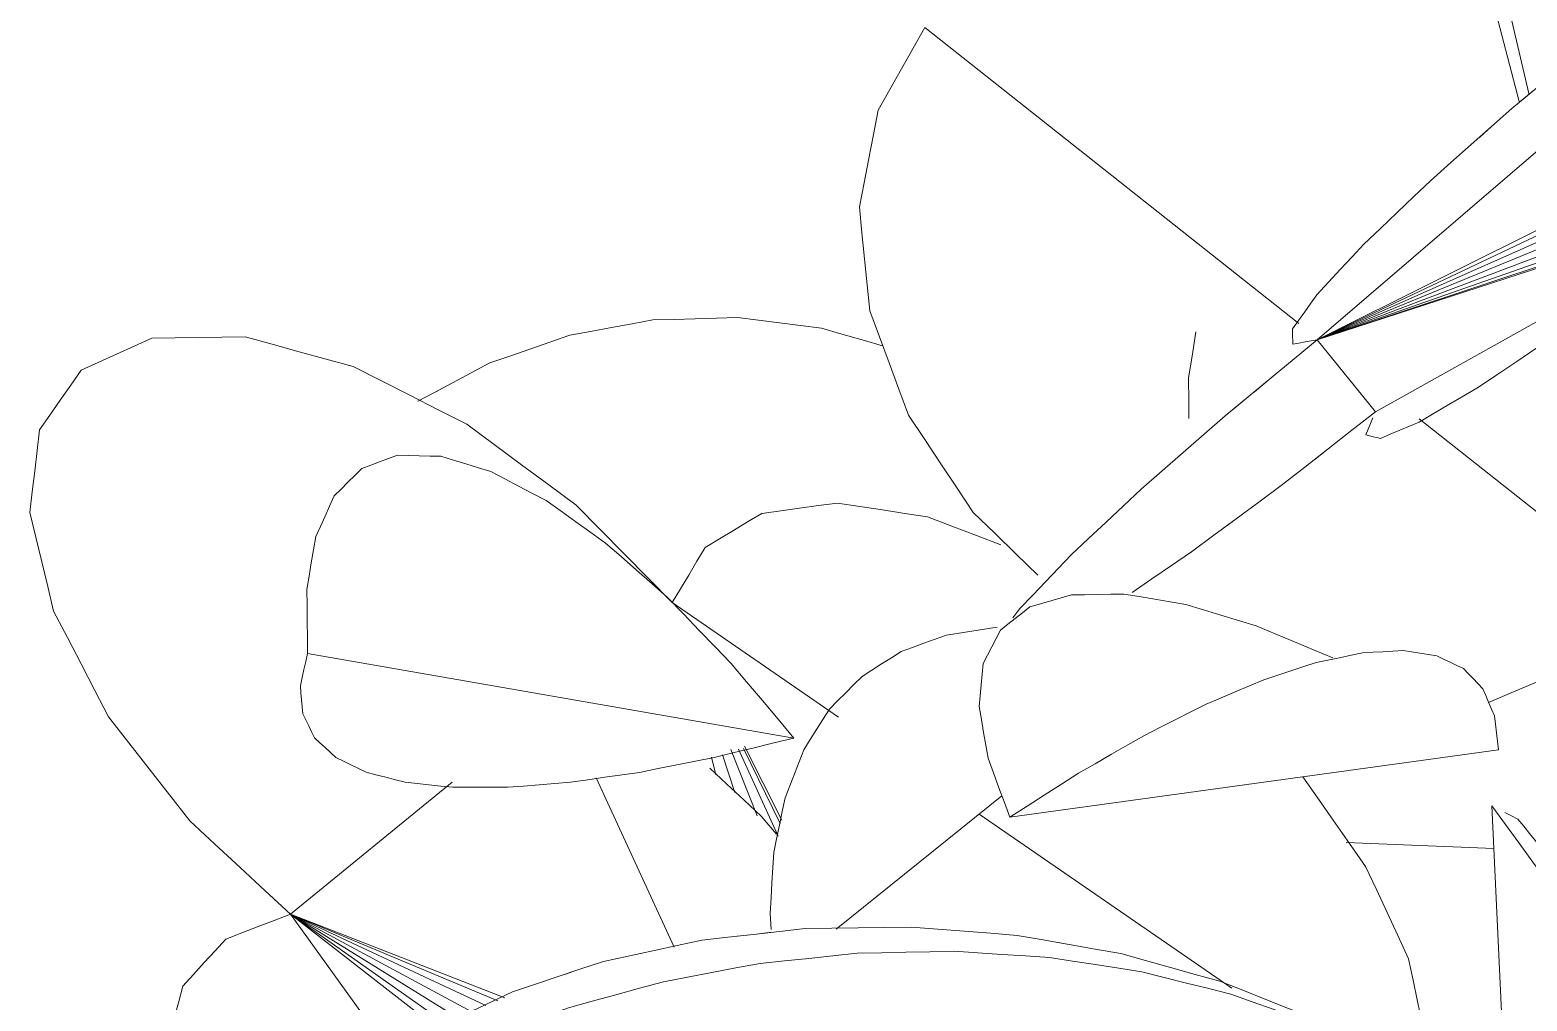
# Model space of a CAD drawing. Header units: metres. Extents: x -18.34 to -13.25, y -25.49 to -16.26.
# Drawn here: x -17.9752 to -17.8995, y -21.1643 to -21.1151 of the extents above; entities that cross this region are included whole.
import ezdxf

# ---------------------------------------------------------------- set-up
doc = ezdxf.new("R2010")
doc.units = ezdxf.units.M
doc.layers.add('Importações nas famílias', color=7, linetype='Continuous', lineweight=5)
doc.layers.add('Vegetação', color=7, linetype='Continuous', lineweight=5)

# ---------------------------------------------------------------- blocks, each defined once
blk = doc.blocks.new('Planta_pergolado_12200 - plantas pergolado_skp_Component_12-V2480-Pavimento 02 - Executivo')
at = {"layer": 'Importações nas famílias', "color": 9}
blk.add_line((0.212767, 0.224606), (0.213472, 0.225085), dxfattribs=at)
at = {"layer": 'Importações nas famílias', "color": 9, "flags": 128}
for points in [[(0.210279, 0.222915), (0.211108, 0.223479), (0.211938, 0.224042), (0.21268, 0.224547)], [(0.206657, 0.221197), (0.207563, 0.221626), (0.208468, 0.222056), (0.209374, 0.222486), (0.210279, 0.222915)], [(0.202816, 0.220053), (0.203776, 0.220339), (0.204737, 0.220625), (0.205697, 0.220911), (0.206657, 0.221197)], [(0.191876, 0.220097), (0.192863, 0.219925), (0.19385, 0.219754), (0.194838, 0.219583)], [(0.198845, 0.219511), (0.199838, 0.219646), (0.20083, 0.219782), (0.201823, 0.219917), (0.202816, 0.220053)], [(0.194838, 0.219583), (0.19584, 0.219565), (0.196841, 0.219547), (0.197843, 0.219529), (0.198845, 0.219511)]]:
    blk.add_lwpolyline(points, dxfattribs=at)
blk = doc.blocks.new('Planta_pergolado_12200 - plantas pergolado_skp_Component_16-V2481-Pavimento 02 - Executivo')
blk.add_blockref('Planta_pergolado_12200 - plantas pergolado_skp_Component_12-V2480-Pavimento 02 - Executivo', (0, 0))
blk = doc.blocks.new('Planta_pergolado_12200 - plantas pergolado_skp_Component_12-3067408-Pavimento 02 - Executivo')
at = {"layer": 'Importações nas famílias', "color": 9, "flags": 128}
for points in [[(0.210279, 0.222915), (0.211108, 0.223479), (0.211938, 0.224042), (0.212767, 0.224606), (0.213472, 0.225085)], [(0.206657, 0.221197), (0.207563, 0.221626), (0.208468, 0.222056), (0.209374, 0.222486), (0.210279, 0.222915)], [(0.202816, 0.220053), (0.203776, 0.220339), (0.204737, 0.220625), (0.205697, 0.220911), (0.206657, 0.221197)], [(0.191876, 0.220097), (0.192863, 0.219925), (0.19385, 0.219754), (0.194838, 0.219583)], [(0.198845, 0.219511), (0.199838, 0.219646), (0.20083, 0.219782), (0.201823, 0.219917), (0.202816, 0.220053)], [(0.194838, 0.219583), (0.19584, 0.219565), (0.196841, 0.219547), (0.197843, 0.219529), (0.198845, 0.219511)]]:
    blk.add_lwpolyline(points, dxfattribs=at)
blk = doc.blocks.new('Planta_pergolado_12200 - plantas pergolado_skp_Component_16-V3-Pavimento 02 - Executivo')
blk.add_blockref('Planta_pergolado_12200 - plantas pergolado_skp_Component_12-3067408-Pavimento 02 - Executivo', (0, 0))
blk = doc.blocks.new('Planta_pergolado_12200 - plantas pergolado_skp_-V2487-Pavimento 02 - Executivo')
for name in ['Planta_pergolado_12200 - plantas pergolado_skp_Component_16-V2481-Pavimento 02 - Executivo', 'Planta_pergolado_12200 - plantas pergolado_skp_Component_16-V3-Pavimento 02 - Executivo']:
    blk.add_blockref(name, (0, 0))
blk = doc.blocks.new('Planta_pergolado_12200 - plantas pergolado_skp_-V2555-Pavimento 02 - Executivo')
blk.add_blockref('Planta_pergolado_12200 - plantas pergolado_skp_Component_16-V3-Pavimento 02 - Executivo', (0, 0))
blk.add_blockref('Planta_pergolado_12200 - plantas pergolado_skp_Component_16-V3-Pavimento 02 - Executivo', (0, 0))
blk = doc.blocks.new('Planta_pergolado_12200 - plantas pergolado_skp_-V2576-Pavimento 02 - Executivo')
at = {"rotation": 89.9999999999999}
for name in ['Planta_pergolado_12200 - plantas pergolado_skp_-V2555-Pavimento 02 - Executivo', 'Planta_pergolado_12200 - plantas pergolado_skp_-V2487-Pavimento 02 - Executivo']:
    blk.add_blockref(name, (0.52797, 0.01573), dxfattribs=at)
blk = doc.blocks.new('Planta_pergolado_12200 - plantas pergolado_skp_Component_12-V2630-Pavimento 02 - Executivo')
at = {"layer": 'Importações nas famílias', "color": 9}
for p, q in [((0.167064, 0.071429), (0.169928, 0.0793)), ((0.163579, 0.077889), (0.162834, 0.077325))]:
    blk.add_line(p, q, dxfattribs=at)
at = {"layer": 'Importações nas famílias', "color": 9, "flags": 128}
blk.add_lwpolyline([(0.165819, 0.079118), (0.165256, 0.07881), (0.164417, 0.078349), (0.163579, 0.077889)], dxfattribs=at)
blk = doc.blocks.new('Planta_pergolado_12200 - plantas pergolado_skp_Component_17-V2631-Pavimento 02 - Executivo')
at = {"layer": 'Importações nas famílias', "color": 9}
for p, q in [((0.15521, 0.137857), (0.154196, 0.136692)), ((0.141236, 0.104794), (0.141146, 0.105091)), ((0.162618, 0.07909), (0.161993, 0.079499))]:
    blk.add_line(p, q, dxfattribs=at)
at = {"layer": 'Importações nas famílias', "color": 9, "flags": 128}
blk.add_lwpolyline([(0.16476, 0.078644), (0.164046, 0.078793), (0.163332, 0.078942), (0.162618, 0.07909)], dxfattribs=at)
blk = doc.blocks.new('Planta_pergolado_12200 - plantas pergolado_skp_Component_16-V2632-Pavimento 02 - Executivo')
for name in ['Planta_pergolado_12200 - plantas pergolado_skp_Component_17-V2631-Pavimento 02 - Executivo', 'Planta_pergolado_12200 - plantas pergolado_skp_Component_12-V2630-Pavimento 02 - Executivo']:
    blk.add_blockref(name, (0, 0))
blk = doc.blocks.new('Planta_pergolado_12200 - plantas pergolado_skp_Component_17-V79-Pavimento 02 - Executivo')
at = {"layer": 'Importações nas famílias', "color": 9, "flags": 128}
for points in [[(0.155979, 0.128316), (0.156032, 0.127249), (0.156089, 0.126113)], [(0.156089, 0.126113), (0.155958, 0.124994), (0.155865, 0.124206)]]:
    blk.add_lwpolyline(points, dxfattribs=at)
blk = doc.blocks.new('Planta_pergolado_12200 - plantas pergolado_skp_Component_16-V1433-Pavimento 02 - Executivo')
blk.add_blockref('Planta_pergolado_12200 - plantas pergolado_skp_Component_17-V79-Pavimento 02 - Executivo', (0, 0))
blk = doc.blocks.new('Planta_pergolado_12200 - plantas pergolado_skp_Component_17-V251-Pavimento 02 - Executivo')
at = {"layer": 'Importações nas famílias', "color": 9}
for p, q in [((0.154861, 0.13661), (0.155371, 0.137392)), ((0.164404, 0.079438), (0.163696, 0.079232)), ((0.170288, 0.077802), (0.169991, 0.078854)), ((0.186034, 0.07198), (0.185554, 0.071388))]:
    blk.add_line(p, q, dxfattribs=at)
at = {"layer": 'Importações nas famílias', "color": 9, "flags": 128}
for points in [[(0.160805, 0.079595), (0.160115, 0.079976), (0.159426, 0.080357)], [(0.163696, 0.079232), (0.162973, 0.079323), (0.16225, 0.079413), (0.161528, 0.079504), (0.160805, 0.079595)], [(0.172119, 0.074186), (0.171662, 0.07509), (0.171204, 0.075994), (0.170746, 0.076898), (0.170288, 0.077802)], [(0.174469, 0.07141), (0.173881, 0.072104), (0.173294, 0.072798), (0.172707, 0.073492), (0.172119, 0.074186)], [(0.177176, 0.069662), (0.176499, 0.070099), (0.175822, 0.070536), (0.175145, 0.070973), (0.174469, 0.07141)], [(0.185554, 0.071388), (0.184894, 0.070953), (0.184234, 0.070519), (0.183574, 0.070085), (0.182914, 0.06965)], [(0.180056, 0.069062), (0.179336, 0.069212), (0.178616, 0.069362), (0.177896, 0.069512), (0.177176, 0.069662)], [(0.182914, 0.06965), (0.182199, 0.069503), (0.181485, 0.069356), (0.180771, 0.069209), (0.180056, 0.069062)]]:
    blk.add_lwpolyline(points, dxfattribs=at)
blk = doc.blocks.new('Planta_pergolado_12200 - plantas pergolado_skp_Component_16-V2657-Pavimento 02 - Executivo')
blk.add_blockref('Planta_pergolado_12200 - plantas pergolado_skp_Component_17-V251-Pavimento 02 - Executivo', (0, 0))
blk = doc.blocks.new('Planta_pergolado_12200 - plantas pergolado_skp_Component_17-V2659-Pavimento 02 - Executivo')
at = {"layer": 'Importações nas famílias', "color": 9}
for p, q in [((0.154861, 0.13661), (0.155371, 0.137392)), ((0.164404, 0.079438), (0.163696, 0.079232)), ((0.170288, 0.077802), (0.169991, 0.078854)), ((0.186034, 0.07198), (0.185554, 0.071388))]:
    blk.add_line(p, q, dxfattribs=at)
at = {"layer": 'Importações nas famílias', "color": 9, "flags": 128}
for points in [[(0.160805, 0.079595), (0.160115, 0.079976), (0.159426, 0.080357)], [(0.161924, 0.079454), (0.161528, 0.079504), (0.160805, 0.079595)], [(0.163696, 0.079232), (0.162973, 0.079323), (0.16225, 0.079413)], [(0.172119, 0.074186), (0.171662, 0.07509), (0.171204, 0.075994), (0.170746, 0.076898), (0.170288, 0.077802)], [(0.173029, 0.073111), (0.172707, 0.073492), (0.172119, 0.074186)], [(0.174469, 0.07141), (0.173881, 0.072104), (0.173294, 0.072798)], [(0.177176, 0.069662), (0.176499, 0.070099), (0.175822, 0.070536), (0.175145, 0.070973), (0.174469, 0.07141)], [(0.185554, 0.071388), (0.184894, 0.070953), (0.184234, 0.070519), (0.183574, 0.070085), (0.182914, 0.06965)], [(0.180056, 0.069062), (0.179336, 0.069212), (0.178616, 0.069362), (0.177896, 0.069512), (0.177176, 0.069662)], [(0.182914, 0.06965), (0.182199, 0.069503), (0.181485, 0.069356), (0.180771, 0.069209), (0.180056, 0.069062)]]:
    blk.add_lwpolyline(points, dxfattribs=at)
blk = doc.blocks.new('Planta_pergolado_12200 - plantas pergolado_skp_Component_16-V2660-Pavimento 02 - Executivo')
blk.add_blockref('Planta_pergolado_12200 - plantas pergolado_skp_Component_17-V2659-Pavimento 02 - Executivo', (0, 0))
blk = doc.blocks.new('Planta_pergolado_12200 - plantas pergolado_skp_Component_12-V266-Pavimento 02 - Executivo')
at = {"layer": 'Importações nas famílias', "color": 9}
for p, q in [((0.188028, 0.07109), (0.188028, 0.079122)), ((0.189557, 0.069162), (0.190066, 0.069526))]:
    blk.add_line(p, q, dxfattribs=at)
at = {"layer": 'Importações nas famílias', "color": 9, "flags": 128}
for points in [[(0.194078, 0.081294), (0.193836, 0.081714), (0.193593, 0.082134), (0.193351, 0.082555), (0.193109, 0.082975)], [(0.194664, 0.079575), (0.194518, 0.080005), (0.194371, 0.080435), (0.194225, 0.080864), (0.194078, 0.081294)], [(0.19486, 0.077836), (0.194811, 0.078271), (0.194762, 0.078706), (0.194713, 0.07914), (0.194664, 0.079575)], [(0.194664, 0.076098), (0.194713, 0.076533), (0.194762, 0.076967), (0.194811, 0.077402), (0.19486, 0.077836)], [(0.194078, 0.074379), (0.194225, 0.074809), (0.194371, 0.075238), (0.194518, 0.075668), (0.194664, 0.076098)], [(0.193109, 0.072698), (0.193351, 0.073118), (0.193593, 0.073538), (0.193836, 0.073959), (0.194078, 0.074379)], [(0.191766, 0.071074), (0.192102, 0.07148), (0.192438, 0.071886), (0.192773, 0.072292), (0.193109, 0.072698)], [(0.190066, 0.069526), (0.190491, 0.069913), (0.190916, 0.0703), (0.191341, 0.070687), (0.191766, 0.071074)]]:
    blk.add_lwpolyline(points, dxfattribs=at)
blk = doc.blocks.new('Planta_pergolado_12200 - plantas pergolado_skp_Component_12-V2673-Pavimento 02 - Executivo')
at = {"layer": 'Importações nas famílias', "color": 9}
for p, q in [((0.194707, 0.050667), (0.170927, 0.084368)), ((0.170927, 0.084368), (0.17174, 0.084022))]:
    blk.add_line(p, q, dxfattribs=at)
at = {"layer": 'Importações nas famílias', "color": 9, "flags": 128}
for points in [[(0.173894, 0.082937), (0.173152, 0.083294), (0.17241, 0.083652), (0.171669, 0.08401), (0.170927, 0.084368)], [(0.172188, 0.083832), (0.172553, 0.083677), (0.173366, 0.083332), (0.174179, 0.082987)], [(0.176775, 0.081167), (0.176055, 0.081609), (0.175335, 0.082052), (0.174614, 0.082494), (0.173894, 0.082937)], [(0.174179, 0.082987), (0.174989, 0.082527), (0.175799, 0.082066), (0.176609, 0.081606), (0.177419, 0.081146)], [(0.179538, 0.079077), (0.178847, 0.0796), (0.178157, 0.080122), (0.177466, 0.080644), (0.176775, 0.081167)], [(0.177419, 0.081146), (0.178207, 0.080582), (0.178995, 0.080018), (0.179783, 0.079454), (0.180571, 0.07889)], [(0.182152, 0.076692), (0.181499, 0.077288), (0.180845, 0.077885), (0.180192, 0.078481), (0.179538, 0.079077)], [(0.180571, 0.07889), (0.181319, 0.078235), (0.182066, 0.07758), (0.182813, 0.076925), (0.183561, 0.07627)], [(0.184589, 0.074037), (0.18398, 0.0747), (0.18337, 0.075364), (0.182761, 0.076028), (0.182152, 0.076692)], [(0.183561, 0.07627), (0.18425, 0.075539), (0.184939, 0.074809), (0.185628, 0.074078), (0.186318, 0.073348)], [(0.18682, 0.071141), (0.186262, 0.071865), (0.185704, 0.072589), (0.185146, 0.073313), (0.184589, 0.074037)], [(0.186318, 0.073348), (0.186933, 0.072559), (0.187548, 0.07177), (0.188163, 0.070981), (0.188778, 0.070193)], [(0.188822, 0.068038), (0.188321, 0.068814), (0.187821, 0.06959), (0.18732, 0.070365), (0.18682, 0.071141)], [(0.188778, 0.070193), (0.189304, 0.069364), (0.18983, 0.068535), (0.190357, 0.067707), (0.190883, 0.066878)], [(0.190571, 0.064761), (0.190134, 0.06558), (0.189696, 0.066399), (0.189259, 0.067219), (0.188822, 0.068038)], [(0.190883, 0.066878), (0.191308, 0.066029), (0.191733, 0.06518), (0.192159, 0.064331), (0.192584, 0.063482)], [(0.192049, 0.061347), (0.19168, 0.062201), (0.19131, 0.063054), (0.190941, 0.063908), (0.190571, 0.064761)], [(0.192584, 0.063482), (0.192898, 0.062633), (0.193212, 0.061784), (0.193526, 0.060934), (0.193841, 0.060085)], [(0.19324, 0.057834), (0.192942, 0.058712), (0.192644, 0.05959), (0.192347, 0.060469), (0.192049, 0.061347)], [(0.193841, 0.060085), (0.194036, 0.059255), (0.194232, 0.058425), (0.194428, 0.057595), (0.194624, 0.056765)], [(0.194129, 0.05426), (0.193907, 0.055154), (0.193684, 0.056047), (0.193462, 0.05694), (0.19324, 0.057834)], [(0.194624, 0.056765), (0.194696, 0.055974), (0.194769, 0.055183), (0.194842, 0.054392), (0.194915, 0.053601)], [(0.194707, 0.050667), (0.194563, 0.051565), (0.194418, 0.052464), (0.194273, 0.053362), (0.194129, 0.05426)], [(0.194915, 0.053601), (0.194863, 0.052867), (0.194811, 0.052134), (0.194759, 0.0514), (0.194707, 0.050667)]]:
    blk.add_lwpolyline(points, dxfattribs=at)
blk = doc.blocks.new('Planta_pergolado_12200 - plantas pergolado_skp_Component_12-V270-Pavimento 02 - Executivo')
at = {"layer": 'Importações nas famílias', "color": 9}
blk.add_line((0.187216, 0.078849), (0.177637, 0.094829), dxfattribs=at)
at = {"layer": 'Importações nas famílias', "color": 9, "flags": 128}
for points in [[(0.179811, 0.095809), (0.179542, 0.095735), (0.179272, 0.095661), (0.179003, 0.095587), (0.178733, 0.095513)], [(0.180859, 0.095715), (0.180597, 0.095739), (0.180335, 0.095762), (0.180073, 0.095786), (0.179811, 0.095809)], [(0.181864, 0.095232), (0.181613, 0.095353), (0.181362, 0.095474), (0.18111, 0.095594), (0.180859, 0.095715)], [(0.178733, 0.095513), (0.178459, 0.095342), (0.178185, 0.095171), (0.177911, 0.095), (0.177637, 0.094829)], [(0.182817, 0.094364), (0.182579, 0.094581), (0.182341, 0.094798), (0.182103, 0.095015), (0.181864, 0.095232)], [(0.183707, 0.093122), (0.183484, 0.093433), (0.183262, 0.093743), (0.18304, 0.094054), (0.182817, 0.094364)], [(0.184522, 0.09152), (0.184318, 0.091921), (0.184114, 0.092321), (0.18391, 0.092722), (0.183707, 0.093122)], [(0.184272, 0.092129), (0.18496, 0.091753), (0.185649, 0.091377), (0.186338, 0.091001), (0.187027, 0.090625)], [(0.185256, 0.089575), (0.185072, 0.090061), (0.184889, 0.090547), (0.184706, 0.091034), (0.184522, 0.09152)], [(0.187027, 0.090625), (0.187599, 0.090235), (0.188172, 0.089845), (0.188745, 0.089455), (0.189317, 0.089065)], [(0.185898, 0.087308), (0.185738, 0.087875), (0.185577, 0.088441), (0.185416, 0.089008), (0.185256, 0.089575)], [(0.189317, 0.089065), (0.189761, 0.088671), (0.190204, 0.088276), (0.190647, 0.087881), (0.19109, 0.087487)], [(0.186443, 0.084745), (0.186307, 0.085386), (0.186171, 0.086027), (0.186035, 0.086667), (0.185898, 0.087308)], [(0.19109, 0.087487), (0.191394, 0.087096), (0.191697, 0.086706), (0.192, 0.086316), (0.192304, 0.085926)], [(0.192304, 0.085926), (0.19246, 0.085549), (0.192616, 0.085172), (0.192773, 0.084796), (0.192929, 0.084419)], [(0.186884, 0.081915), (0.186774, 0.082623), (0.186664, 0.08333), (0.186553, 0.084038), (0.186443, 0.084745)], [(0.192929, 0.084419), (0.192935, 0.084065), (0.19294, 0.08371), (0.192946, 0.083356), (0.192952, 0.083002)], [(0.192952, 0.083002), (0.192807, 0.082678), (0.192662, 0.082355), (0.192517, 0.082031), (0.192372, 0.081708)], [(0.187216, 0.078849), (0.187133, 0.079615), (0.18705, 0.080382), (0.186967, 0.081149), (0.186884, 0.081915)], [(0.192372, 0.081708), (0.192079, 0.081423), (0.191787, 0.081138), (0.191494, 0.080852), (0.191202, 0.080567)], [(0.191202, 0.080567), (0.190769, 0.080327), (0.190336, 0.080087), (0.189903, 0.079847), (0.18947, 0.079607)], [(0.18947, 0.079607), (0.188907, 0.079417), (0.188343, 0.079228), (0.18778, 0.079038), (0.187216, 0.078849)]]:
    blk.add_lwpolyline(points, dxfattribs=at)
blk = doc.blocks.new('Planta_pergolado_12200 - plantas pergolado_skp_Component_17-V2676-Pavimento 02 - Executivo')
at = {"layer": 'Importações nas famílias', "color": 9}
for p, q in [((0.193999, 0.099201), (0.19508, 0.13239)), ((0.188768, 0.123216), (0.193999, 0.099201)), ((0.193999, 0.099201), (0.188741, 0.12118)), ((0.193999, 0.099201), (0.188663, 0.119282)), ((0.193999, 0.099201), (0.188537, 0.117653)), ((0.193999, 0.099201), (0.188374, 0.116402)), ((0.193999, 0.099201), (0.187803, 0.115543)), ((0.193999, 0.099201), (0.187979, 0.115348)), ((0.193999, 0.099201), (0.188184, 0.115616)), ((0.188378, 0.111805), (0.1905, 0.099201)), ((0.193999, 0.099201), (0.1905, 0.099201)), ((0.193124, 0.08409), (0.193019, 0.083654))]:
    blk.add_line(p, q, dxfattribs=at)
at = {"layer": 'Importações nas famílias', "color": 9, "flags": 128}
for points in [[(0.196286, 0.114882), (0.196265, 0.113762), (0.196244, 0.112643), (0.196224, 0.111523), (0.196203, 0.110403)], [(0.196203, 0.110403), (0.196154, 0.109376), (0.196104, 0.108348), (0.196055, 0.10732), (0.196006, 0.106292)], [(0.18879, 0.102829), (0.188715, 0.103694), (0.188641, 0.10456), (0.188567, 0.105426), (0.188493, 0.106292)], [(0.196006, 0.106292), (0.195932, 0.105426), (0.195858, 0.10456), (0.195784, 0.103694), (0.19571, 0.102829)], [(0.189166, 0.100249), (0.189072, 0.100894), (0.188978, 0.101539), (0.188884, 0.102184), (0.18879, 0.102829)], [(0.19571, 0.102829), (0.195616, 0.102184), (0.195521, 0.101539), (0.195427, 0.100894), (0.195333, 0.100249)], [(0.189596, 0.098728), (0.189489, 0.099108), (0.189381, 0.099488), (0.189273, 0.099869), (0.189166, 0.100249)], [(0.195333, 0.100249), (0.195226, 0.099869), (0.195118, 0.099488), (0.195011, 0.099108), (0.194903, 0.098728)], [(0.190388, 0.098993), (0.190276, 0.098786), (0.190164, 0.098578), (0.190052, 0.098371)], [(0.19056, 0.094685), (0.190545, 0.095814), (0.19053, 0.096943), (0.190515, 0.098072), (0.1905, 0.099201)], [(0.193999, 0.099201), (0.193984, 0.098072), (0.193969, 0.096943), (0.193954, 0.095814), (0.193939, 0.094685)], [(0.194448, 0.098371), (0.194335, 0.098578), (0.194223, 0.098786), (0.194111, 0.098993), (0.193999, 0.099201)], [(0.190052, 0.098371), (0.189938, 0.09846), (0.189824, 0.098549), (0.18971, 0.098639), (0.189596, 0.098728)], [(0.194903, 0.098728), (0.194789, 0.098639), (0.194675, 0.098549), (0.194562, 0.09846), (0.194448, 0.098371)], [(0.190735, 0.090477), (0.190691, 0.091529), (0.190647, 0.092581), (0.190604, 0.093633), (0.19056, 0.094685)], [(0.193939, 0.094685), (0.193895, 0.093633), (0.193852, 0.092581), (0.193808, 0.091529), (0.193764, 0.090477)], [(0.190943, 0.087766), (0.190874, 0.08867), (0.190804, 0.089573), (0.190735, 0.090477)], [(0.193764, 0.090477), (0.193695, 0.089573), (0.193625, 0.08867), (0.193556, 0.087766), (0.193486, 0.086863)], [(0.193486, 0.086863), (0.193396, 0.08617), (0.193305, 0.085477), (0.193215, 0.084783), (0.193124, 0.08409)]]:
    blk.add_lwpolyline(points, dxfattribs=at)
blk = doc.blocks.new('Planta_pergolado_12200 - plantas pergolado_skp_Component_16-V2677-Pavimento 02 - Executivo')
for name in ['Planta_pergolado_12200 - plantas pergolado_skp_Component_17-V2676-Pavimento 02 - Executivo', 'Planta_pergolado_12200 - plantas pergolado_skp_Component_12-V270-Pavimento 02 - Executivo', 'Planta_pergolado_12200 - plantas pergolado_skp_Component_12-V2673-Pavimento 02 - Executivo', 'Planta_pergolado_12200 - plantas pergolado_skp_Component_12-V266-Pavimento 02 - Executivo']:
    blk.add_blockref(name, (0, 0))
blk = doc.blocks.new('Planta_pergolado_12200 - plantas pergolado_skp_Component_12-V1652-Pavimento 02 - Executivo')
at = {"layer": 'Importações nas famílias', "color": 9}
for p, q in [((0.193129, 0.071553), (0.192242, 0.071578)), ((0.198167, 0.067612), (0.191329, 0.065893)), ((0.185073, 0.06432), (0.176922, 0.062271)), ((0.170324, 0.060612), (0.164591, 0.059171))]:
    blk.add_line(p, q, dxfattribs=at)
at = {"layer": 'Importações nas famílias', "color": 9, "flags": 128}
for points in [[(0.195762, 0.071183), (0.194884, 0.071306), (0.194006, 0.07143), (0.193129, 0.071553)], [(0.180841, 0.070159), (0.179988, 0.069894), (0.179135, 0.069629)], [(0.179135, 0.069629), (0.178312, 0.069272), (0.177489, 0.068915), (0.176666, 0.068558), (0.175843, 0.068201)], [(0.175843, 0.068201), (0.17506, 0.067756), (0.174276, 0.06731), (0.173493, 0.066865), (0.172709, 0.066419)], [(0.172709, 0.066419), (0.171974, 0.065891), (0.171238, 0.065362)], [(0.165821, 0.060525), (0.165206, 0.059848), (0.164591, 0.059171)]]:
    blk.add_lwpolyline(points, dxfattribs=at)
blk = doc.blocks.new('Planta_pergolado_12200 - plantas pergolado_skp_Component_12-V281-Pavimento 02 - Executivo')
at = {"layer": 'Importações nas famílias', "color": 9}
for p, q in [((0.176146, 0.093298), (0.148593, 0.073237)), ((0.171461, 0.093065), (0.171981, 0.093294))]:
    blk.add_line(p, q, dxfattribs=at)
at = {"layer": 'Importações nas famílias', "color": 9, "flags": 128}
for points in [[(0.171981, 0.093294), (0.172421, 0.09341), (0.172861, 0.093527), (0.173301, 0.093643), (0.173741, 0.093759)], [(0.176146, 0.093298), (0.175272, 0.093258), (0.174398, 0.093219), (0.173524, 0.093179), (0.17265, 0.09314)], [(0.173741, 0.093759), (0.174091, 0.093759), (0.174441, 0.093759), (0.174791, 0.093759), (0.175141, 0.09376)], [(0.175141, 0.09376), (0.175392, 0.093644), (0.175644, 0.093529)], [(0.17265, 0.09314), (0.171803, 0.093021), (0.170956, 0.092902), (0.17011, 0.092784), (0.169263, 0.092665)], [(0.169263, 0.092665), (0.168453, 0.092468), (0.167643, 0.092272), (0.166833, 0.092075), (0.166023, 0.091878)], [(0.166023, 0.091878), (0.165259, 0.091606), (0.164495, 0.091333), (0.16373, 0.091061), (0.162966, 0.090788)], [(0.162966, 0.090788), (0.162256, 0.090443), (0.161546, 0.090098), (0.160837, 0.089752), (0.160127, 0.089407)], [(0.160127, 0.089407), (0.159479, 0.088993), (0.158831, 0.088579), (0.158184, 0.088165), (0.157536, 0.08775)], [(0.157536, 0.08775), (0.156957, 0.087272), (0.156379, 0.086793), (0.155801, 0.086315), (0.155222, 0.085836)], [(0.155222, 0.085836), (0.15472, 0.085299), (0.154217, 0.084761), (0.153715, 0.084224), (0.153212, 0.083686)], [(0.153212, 0.083686), (0.152791, 0.083096), (0.15237, 0.082505), (0.151948, 0.081915), (0.151527, 0.081324)], [(0.151527, 0.081324), (0.151192, 0.080687), (0.150857, 0.08005), (0.150522, 0.079413), (0.150187, 0.078776)], [(0.150187, 0.078776), (0.149941, 0.078099), (0.149696, 0.077423), (0.14945, 0.076747), (0.149205, 0.07607)], [(0.149205, 0.07607), (0.149052, 0.075362), (0.148899, 0.074653), (0.148746, 0.073945), (0.148593, 0.073237)]]:
    blk.add_lwpolyline(points, dxfattribs=at)
blk = doc.blocks.new('Planta_pergolado_12200 - plantas pergolado_skp_Component_17-V2681-Pavimento 02 - Executivo')
at = {"layer": 'Importações nas famílias', "color": 9}
blk.add_line((0.174848, 0.092352), (0.178509, 0.088148), dxfattribs=at)
blk = doc.blocks.new('Planta_pergolado_12200 - plantas pergolado_skp_Component_16-V2682-Pavimento 02 - Executivo')
for name in ['Planta_pergolado_12200 - plantas pergolado_skp_Component_17-V2681-Pavimento 02 - Executivo', 'Planta_pergolado_12200 - plantas pergolado_skp_Component_12-V281-Pavimento 02 - Executivo', 'Planta_pergolado_12200 - plantas pergolado_skp_Component_12-V1652-Pavimento 02 - Executivo']:
    blk.add_blockref(name, (0, 0))
blk = doc.blocks.new('Planta_pergolado_12200 - plantas pergolado_skp_Component_12-V284-Pavimento 02 - Executivo')
at = {"layer": 'Importações nas famílias', "color": 9}
for p, q in [((0.194713, 0.07914), (0.194664, 0.079575)), ((0.194664, 0.076098), (0.194713, 0.076533)), ((0.189557, 0.069162), (0.190066, 0.069526))]:
    blk.add_line(p, q, dxfattribs=at)
at = {"layer": 'Importações nas famílias', "color": 9, "flags": 128}
for points in [[(0.194078, 0.081294), (0.193836, 0.081714), (0.193593, 0.082134), (0.193351, 0.082555), (0.193109, 0.082975)], [(0.194664, 0.079575), (0.194518, 0.080005), (0.194371, 0.080435), (0.194225, 0.080864), (0.194078, 0.081294)], [(0.194078, 0.074379), (0.194225, 0.074809), (0.194371, 0.075238), (0.194518, 0.075668), (0.194664, 0.076098)], [(0.193109, 0.072698), (0.193351, 0.073118), (0.193593, 0.073538), (0.193836, 0.073959), (0.194078, 0.074379)], [(0.191766, 0.071074), (0.192102, 0.07148), (0.192438, 0.071886), (0.192773, 0.072292), (0.193109, 0.072698)], [(0.190066, 0.069526), (0.190491, 0.069913), (0.190916, 0.0703), (0.191341, 0.070687), (0.191766, 0.071074)]]:
    blk.add_lwpolyline(points, dxfattribs=at)
blk = doc.blocks.new('Planta_pergolado_12200 - plantas pergolado_skp_Component_12-V2684-Pavimento 02 - Executivo')
at = {"layer": 'Importações nas famílias', "color": 9}
for p, q in [((0.177419, 0.081146), (0.178207, 0.080582)), ((0.190357, 0.067707), (0.190883, 0.066878)), ((0.192584, 0.063482), (0.192898, 0.062633)), ((0.194624, 0.056765), (0.194696, 0.055974))]:
    blk.add_line(p, q, dxfattribs=at)
at = {"layer": 'Importações nas famílias', "color": 9, "flags": 128}
for points in [[(0.172553, 0.083677), (0.173366, 0.083332), (0.174179, 0.082987)], [(0.174179, 0.082987), (0.174989, 0.082527), (0.175799, 0.082066), (0.176609, 0.081606), (0.177419, 0.081146)], [(0.178466, 0.080397), (0.178995, 0.080018), (0.179783, 0.079454), (0.180571, 0.07889)], [(0.180571, 0.07889), (0.181319, 0.078235), (0.182066, 0.07758)], [(0.182122, 0.07753), (0.182813, 0.076925), (0.183561, 0.07627)], [(0.183561, 0.07627), (0.18425, 0.075539), (0.184939, 0.074809), (0.185628, 0.074078), (0.186318, 0.073348)], [(0.186318, 0.073348), (0.186933, 0.072559), (0.187548, 0.07177), (0.188028, 0.071155)], [(0.189455, 0.069126), (0.18983, 0.068535), (0.190166, 0.068007)], [(0.190883, 0.066878), (0.191308, 0.066029), (0.191733, 0.06518), (0.192159, 0.064331), (0.192584, 0.063482)], [(0.193025, 0.062289), (0.193212, 0.061784), (0.193526, 0.060934), (0.193841, 0.060085)], [(0.193841, 0.060085), (0.194036, 0.059255), (0.194232, 0.058425), (0.194428, 0.057595), (0.194624, 0.056765)], [(0.194769, 0.055183), (0.194842, 0.054392), (0.194915, 0.053601)], [(0.194915, 0.053601), (0.194863, 0.052867), (0.194811, 0.052134)]]:
    blk.add_lwpolyline(points, dxfattribs=at)
blk = doc.blocks.new('Planta_pergolado_12200 - plantas pergolado_skp_Component_12-V2685-Pavimento 02 - Executivo')
at = {"layer": 'Importações nas famílias', "color": 9}
for p, q in [((0.181864, 0.095232), (0.181613, 0.095353)), ((0.18304, 0.094054), (0.182817, 0.094364)), ((0.187027, 0.090625), (0.187599, 0.090235))]:
    blk.add_line(p, q, dxfattribs=at)
at = {"layer": 'Importações nas famílias', "color": 9, "flags": 128}
for points in [[(0.182817, 0.094364), (0.182579, 0.094581), (0.182341, 0.094798), (0.182103, 0.095015), (0.181864, 0.095232)], [(0.184114, 0.092321), (0.18391, 0.092722), (0.183707, 0.093122)], [(0.184272, 0.092129), (0.18496, 0.091753), (0.185649, 0.091377), (0.186338, 0.091001), (0.187027, 0.090625)], [(0.188172, 0.089845), (0.188745, 0.089455), (0.189317, 0.089065)], [(0.189317, 0.089065), (0.189761, 0.088671), (0.190204, 0.088276), (0.190647, 0.087881), (0.19102, 0.087549)]]:
    blk.add_lwpolyline(points, dxfattribs=at)
blk = doc.blocks.new('Planta_pergolado_12200 - plantas pergolado_skp_Component_17-V2687-Pavimento 02 - Executivo')
at = {"layer": 'Importações nas famílias', "color": 9}
for p, q in [((0.189273, 0.099869), (0.189166, 0.100249)), ((0.195333, 0.100249), (0.195226, 0.099869)), ((0.18971, 0.098639), (0.189596, 0.098728)), ((0.190052, 0.098371), (0.189938, 0.09846)), ((0.194448, 0.098371), (0.194335, 0.098578)), ((0.190539, 0.096291), (0.19053, 0.096943)), ((0.193969, 0.096943), (0.193958, 0.096118)), ((0.19056, 0.094685), (0.190545, 0.095814)), ((0.193954, 0.095814), (0.193944, 0.09503)), ((0.193124, 0.08409), (0.193019, 0.083654))]:
    blk.add_line(p, q, dxfattribs=at)
at = {"layer": 'Importações nas famílias', "color": 9, "flags": 128}
for points in [[(0.196244, 0.112643), (0.196224, 0.111523), (0.19621, 0.110811)], [(0.196203, 0.110403), (0.196154, 0.109376), (0.196125, 0.108777)], [(0.196104, 0.108348), (0.196055, 0.10732), (0.196006, 0.106292)], [(0.18879, 0.102829), (0.188715, 0.103694), (0.188641, 0.10456), (0.188567, 0.105426), (0.188493, 0.106292)], [(0.196006, 0.106292), (0.195932, 0.105426), (0.195858, 0.104565)], [(0.195858, 0.10456), (0.195784, 0.103694), (0.19571, 0.102829)], [(0.189166, 0.100249), (0.189072, 0.100894), (0.188978, 0.101539), (0.188884, 0.102184), (0.18879, 0.102829)], [(0.19571, 0.102829), (0.195616, 0.102184), (0.195521, 0.101539), (0.195427, 0.100894), (0.195333, 0.100249)], [(0.190276, 0.098786), (0.190164, 0.098578), (0.190052, 0.098371)], [(0.190647, 0.092581), (0.190604, 0.093633), (0.19056, 0.094685)], [(0.193939, 0.094685), (0.193895, 0.093633), (0.193852, 0.092581), (0.193808, 0.091529), (0.193764, 0.090477)], [(0.190735, 0.090477), (0.190691, 0.091529), (0.190656, 0.092387)], [(0.190943, 0.087766), (0.190874, 0.08867), (0.190804, 0.089573), (0.190735, 0.090477)], [(0.193764, 0.090477), (0.193695, 0.089573), (0.193625, 0.08867), (0.193556, 0.087766), (0.193486, 0.086863)], [(0.193486, 0.086863), (0.193396, 0.08617), (0.193305, 0.085477), (0.193215, 0.084783), (0.193124, 0.08409)]]:
    blk.add_lwpolyline(points, dxfattribs=at)
blk = doc.blocks.new('Planta_pergolado_12200 - plantas pergolado_skp_Component_16-V2688-Pavimento 02 - Executivo')
for name in ['Planta_pergolado_12200 - plantas pergolado_skp_Component_17-V2687-Pavimento 02 - Executivo', 'Planta_pergolado_12200 - plantas pergolado_skp_Component_12-V2685-Pavimento 02 - Executivo', 'Planta_pergolado_12200 - plantas pergolado_skp_Component_12-V2684-Pavimento 02 - Executivo', 'Planta_pergolado_12200 - plantas pergolado_skp_Component_12-V284-Pavimento 02 - Executivo']:
    blk.add_blockref(name, (0, 0))
blk = doc.blocks.new('Planta_pergolado_12200 - plantas pergolado_skp_-V2694-Pavimento 02 - Executivo')
for name in ['Planta_pergolado_12200 - plantas pergolado_skp_Component_16-V2677-Pavimento 02 - Executivo', 'Planta_pergolado_12200 - plantas pergolado_skp_Component_16-V2688-Pavimento 02 - Executivo', 'Planta_pergolado_12200 - plantas pergolado_skp_Component_16-V2682-Pavimento 02 - Executivo']:
    blk.add_blockref(name, (0, 0))
blk = doc.blocks.new('Planta_pergolado_12200 - plantas pergolado_skp_-V2695-Pavimento 02 - Executivo')
at = {"xscale": 1.254472261797389, "yscale": 1.254472261797389, "zscale": 1.254472261797389, "rotation": 44.99999999999149}
blk.add_blockref('Planta_pergolado_12200 - plantas pergolado_skp_-V2694-Pavimento 02 - Executivo', (0.101937, -0.102346), dxfattribs=at)
for name, p in [('Planta_pergolado_12200 - plantas pergolado_skp_Component_16-V1433-Pavimento 02 - Executivo', (0.035804, 0.029163)), ('Planta_pergolado_12200 - plantas pergolado_skp_Component_16-V1433-Pavimento 02 - Executivo', (0.035804, 0.029163)), ('Planta_pergolado_12200 - plantas pergolado_skp_Component_16-V2632-Pavimento 02 - Executivo', (0, 0)), ('Planta_pergolado_12200 - plantas pergolado_skp_Component_16-V2657-Pavimento 02 - Executivo', (0, 0)), ('Planta_pergolado_12200 - plantas pergolado_skp_Component_16-V2660-Pavimento 02 - Executivo', (0, 0))]:
    blk.add_blockref(name, p)
blk = doc.blocks.new('Planta_pergolado_12200 - plantas pergolado_skp_-V2846-Pavimento 02 - Executivo')
at = {"rotation": 89.9999999999999}
blk.add_blockref('Planta_pergolado_12200 - plantas pergolado_skp_-V2695-Pavimento 02 - Executivo', (0.52797, 0.01573), dxfattribs=at)
blk = doc.blocks.new('Planta_pergolado_12200 - plantas pergolado_skp_Component_12-V540-Pavimento 02 - Executivo')
at = {"layer": 'Importações nas famílias', "color": 9}
blk.add_line((-0.381176, 0.04858), (-0.356564, 0.052856), dxfattribs=at)
at = {"layer": 'Importações nas famílias', "color": 9, "flags": 128}
for points in [[(-0.376231, 0.055095), (-0.375631, 0.055159), (-0.37503, 0.055223), (-0.37443, 0.055286), (-0.373829, 0.05535)], [(-0.373829, 0.05535), (-0.37313, 0.05535), (-0.372431, 0.05535), (-0.371731, 0.055351), (-0.371032, 0.055351)], [(-0.371032, 0.055351), (-0.370241, 0.055288), (-0.369451, 0.055224), (-0.36866, 0.055161), (-0.36787, 0.055098)], [(-0.379745, 0.053837), (-0.379361, 0.054025), (-0.378978, 0.054213), (-0.378594, 0.054401), (-0.37821, 0.054589)], [(-0.37821, 0.054589), (-0.377716, 0.054716), (-0.377221, 0.054842), (-0.376726, 0.054969), (-0.376231, 0.055095)], [(-0.36787, 0.055098), (-0.366997, 0.054972), (-0.366124, 0.054845), (-0.365251, 0.054719), (-0.364378, 0.054593)], [(-0.364378, 0.054593), (-0.363432, 0.054406), (-0.362487, 0.054218), (-0.361541, 0.054031), (-0.360596, 0.053843)], [(-0.380818, 0.052848), (-0.38055, 0.053096), (-0.380282, 0.053343), (-0.380013, 0.05359), (-0.379745, 0.053837)], [(-0.360596, 0.053843), (-0.359588, 0.053596), (-0.35858, 0.053349), (-0.357572, 0.053103), (-0.356564, 0.052856)], [(-0.381418, 0.051633), (-0.381268, 0.051937), (-0.381118, 0.052241), (-0.380968, 0.052545), (-0.380818, 0.052848)], [(-0.356564, 0.052856), (-0.357361, 0.051907), (-0.358158, 0.050959), (-0.358955, 0.05001), (-0.359751, 0.049062)], [(-0.381538, 0.050205), (-0.381508, 0.050562), (-0.381478, 0.050919), (-0.381448, 0.051276), (-0.381418, 0.051633)], [(-0.381176, 0.04858), (-0.381266, 0.048987), (-0.381357, 0.049393), (-0.381447, 0.049799), (-0.381538, 0.050205)], [(-0.381212, 0.045334), (-0.381203, 0.046146), (-0.381194, 0.046957), (-0.381185, 0.047769), (-0.381176, 0.04858)], [(-0.359751, 0.049062), (-0.360552, 0.048232), (-0.361352, 0.047403), (-0.362152, 0.046574), (-0.362952, 0.045744)], [(-0.362952, 0.045744), (-0.363737, 0.045053), (-0.364522, 0.044363), (-0.365307, 0.043672), (-0.366092, 0.042981)], [(-0.380758, 0.042651), (-0.380871, 0.043322), (-0.380985, 0.043993), (-0.381098, 0.044663), (-0.381212, 0.045334)], [(-0.379825, 0.040595), (-0.380058, 0.041109), (-0.380291, 0.041623), (-0.380525, 0.042137), (-0.380758, 0.042651)], [(-0.366092, 0.042981), (-0.366843, 0.042445), (-0.367594, 0.041909), (-0.368345, 0.041373), (-0.369096, 0.040836)], [(-0.378434, 0.039214), (-0.378782, 0.03956), (-0.37913, 0.039905), (-0.379477, 0.04025), (-0.379825, 0.040595)], [(-0.369096, 0.040836), (-0.369796, 0.040468), (-0.370495, 0.040099), (-0.371195, 0.03973), (-0.371895, 0.039361)], [(-0.376619, 0.038541), (-0.377073, 0.038709), (-0.377527, 0.038877), (-0.377981, 0.039046), (-0.378434, 0.039214)], [(-0.371895, 0.039361), (-0.372527, 0.039168), (-0.373159, 0.038976), (-0.37379, 0.038783), (-0.374422, 0.03859)], [(-0.374422, 0.03859), (-0.374972, 0.038578), (-0.375521, 0.038565), (-0.37607, 0.038553), (-0.376619, 0.038541)]]:
    blk.add_lwpolyline(points, dxfattribs=at)
blk = doc.blocks.new('Planta_pergolado_12200 - plantas pergolado_skp_Component_17-V2889-Pavimento 02 - Executivo')
at = {"layer": 'Importações nas famílias', "color": 9}
for p, q in [((-0.319857, -0.020628), (-0.322433, -0.010741)), ((-0.319345, -0.020281), (-0.321069, -0.013007)), ((-0.349941, -0.016876), (-0.331, -0.031871)), ((-0.324911, -0.036692), (-0.313272, -0.045906))]:
    blk.add_line(p, q, dxfattribs=at)
at = {"layer": 'Importações nas famílias', "color": 9, "flags": 128}
for points in [[(-0.352299, -0.021067), (-0.351709, -0.020019), (-0.35112, -0.018971), (-0.35053, -0.017924), (-0.349941, -0.016876)], [(-0.353247, -0.025962), (-0.35301, -0.024738), (-0.352773, -0.023514), (-0.352536, -0.022291), (-0.352299, -0.021067)], [(-0.352721, -0.031227), (-0.352852, -0.02991), (-0.352984, -0.028594), (-0.353116, -0.027278), (-0.353247, -0.025962)], [(-0.350755, -0.036503), (-0.351247, -0.035184), (-0.351738, -0.033865), (-0.352229, -0.032546), (-0.352721, -0.031227)], [(-0.347485, -0.04143), (-0.348302, -0.040198), (-0.34912, -0.038967), (-0.349938, -0.037735), (-0.350755, -0.036503)], [(-0.34422, -0.044613), (-0.345309, -0.043552), (-0.346397, -0.042491), (-0.347485, -0.04143)], [(-0.31688, -0.049108), (-0.318033, -0.049607), (-0.319185, -0.050106), (-0.320338, -0.050604), (-0.321401, -0.051064)]]:
    blk.add_lwpolyline(points, dxfattribs=at)
blk = doc.blocks.new('Planta_pergolado_12200 - plantas pergolado_skp_Component_16-V2890-Pavimento 02 - Executivo')
blk.add_blockref('Planta_pergolado_12200 - plantas pergolado_skp_Component_17-V2889-Pavimento 02 - Executivo', (0, 0))
at = {"extrusion": (0, 0, -1), "zscale": -1, "rotation": 180}
blk.add_blockref('Planta_pergolado_12200 - plantas pergolado_skp_Component_12-V540-Pavimento 02 - Executivo', (0, 0), dxfattribs=at)
blk = doc.blocks.new('Planta_pergolado_12200 - plantas pergolado_skp_-V2891-Pavimento 02 - Executivo')
blk.add_blockref('Planta_pergolado_12200 - plantas pergolado_skp_Component_16-V2890-Pavimento 02 - Executivo', (0, 0))
blk = doc.blocks.new('Planta_pergolado_12200 - plantas pergolado_skp_-V2892-Pavimento 02 - Executivo')
blk.add_blockref('Planta_pergolado_12200 - plantas pergolado_skp_-V2891-Pavimento 02 - Executivo', (0, 0))
blk = doc.blocks.new('Planta_pergolado_12200 - plantas pergolado_skp_Component_17-V2936-Pavimento 02 - Executivo')
at = {"layer": 'Importações nas famílias', "color": 9}
for p, q in [((-0.362728, -0.046001), (-0.354299, -0.051806)), ((-0.359551, -0.055613), (-0.360181, -0.053705)), ((-0.358419, -0.0568), (-0.359758, -0.053444)), ((-0.357366, -0.057831), (-0.359369, -0.053413)), ((-0.357252, -0.057179), (-0.359107, -0.053392)), ((-0.357166, -0.057007), (-0.359056, -0.053267)), ((-0.360507, -0.054725), (-0.360736, -0.053829)), ((-0.37385, -0.055088), (-0.38204, -0.06178)), ((-0.347177, -0.056711), (-0.334393, -0.065516)), ((-0.372148, -0.066404), (-0.38204, -0.06178)), ((-0.38204, -0.06178), (-0.372861, -0.066711)), ((-0.38204, -0.06178), (-0.37352, -0.067062)), ((-0.37155, -0.066163), (-0.38204, -0.06178)), ((-0.38204, -0.06178), (-0.371186, -0.066017)), ((-0.376846, -0.068967), (-0.38204, -0.06178)), ((-0.37452, -0.067625), (-0.38204, -0.06178)), ((-0.374085, -0.06738), (-0.38204, -0.06178))]:
    blk.add_line(p, q, dxfattribs=at)
at = {"layer": 'Importações nas famílias', "color": 9, "flags": 128}
for points in [[(-0.384338, -0.032548), (-0.385519, -0.032564), (-0.386699, -0.03258), (-0.38788, -0.032596), (-0.38906, -0.032612)], [(-0.378869, -0.034041), (-0.380236, -0.033668), (-0.381603, -0.033295), (-0.382971, -0.032921), (-0.384338, -0.032548)], [(-0.38906, -0.032612), (-0.389953, -0.033016), (-0.390846, -0.03342), (-0.391739, -0.033824), (-0.392631, -0.034228)], [(-0.373119, -0.036965), (-0.374557, -0.036234), (-0.375994, -0.035503), (-0.377431, -0.034772), (-0.378869, -0.034041)], [(-0.392631, -0.034228), (-0.39316, -0.034986), (-0.393689, -0.035743), (-0.394218, -0.036501), (-0.394747, -0.037258)], [(-0.367581, -0.041068), (-0.368966, -0.040042), (-0.37035, -0.039016), (-0.371735, -0.03799), (-0.373119, -0.036965)], [(-0.394747, -0.037258), (-0.394866, -0.038305), (-0.394986, -0.039351), (-0.395106, -0.040397), (-0.395225, -0.041444)], [(-0.395225, -0.041444), (-0.394925, -0.042689), (-0.394626, -0.043935), (-0.394326, -0.04518), (-0.394026, -0.046426)], [(-0.362728, -0.046001), (-0.363941, -0.044767), (-0.365155, -0.043534), (-0.366368, -0.042301), (-0.367581, -0.041068)], [(-0.35819, -0.041482), (-0.358904, -0.041912), (-0.359617, -0.042342), (-0.360331, -0.042772), (-0.361045, -0.043203)], [(-0.354355, -0.040957), (-0.355314, -0.041088), (-0.356272, -0.041219), (-0.357231, -0.041351), (-0.35819, -0.041482)], [(-0.349804, -0.041662), (-0.350941, -0.041486), (-0.352079, -0.041309), (-0.353217, -0.041133), (-0.354355, -0.040957)], [(-0.346084, -0.043078), (-0.347324, -0.042606), (-0.348564, -0.042134), (-0.349804, -0.041662)], [(-0.361045, -0.043203), (-0.361466, -0.043902), (-0.361887, -0.044602), (-0.362307, -0.045301), (-0.362728, -0.046001)], [(-0.394026, -0.046426), (-0.393332, -0.047764), (-0.392639, -0.049103), (-0.391945, -0.050441), (-0.391252, -0.05178)], [(-0.391252, -0.05178), (-0.390224, -0.053097), (-0.389196, -0.054414), (-0.388167, -0.055731), (-0.387139, -0.057048)], [(-0.327628, -0.059365), (-0.328448, -0.058193), (-0.329267, -0.057022), (-0.330086, -0.05585), (-0.330807, -0.054818)], [(-0.387139, -0.057048), (-0.385865, -0.058231), (-0.38459, -0.059414), (-0.383315, -0.060597), (-0.38204, -0.06178)], [(-0.325456, -0.064027), (-0.325999, -0.062862), (-0.326542, -0.061696), (-0.327085, -0.06053), (-0.327628, -0.059365)], [(-0.38204, -0.06178), (-0.382859, -0.062093), (-0.383678, -0.062406), (-0.384496, -0.062719), (-0.385315, -0.063032)], [(-0.385315, -0.063032), (-0.385857, -0.063628), (-0.3864, -0.064225), (-0.386943, -0.064821), (-0.387485, -0.065418)], [(-0.324766, -0.067268), (-0.324996, -0.066188), (-0.325226, -0.065108), (-0.325456, -0.064027)], [(-0.387485, -0.065418), (-0.387715, -0.066257), (-0.387944, -0.067097), (-0.388174, -0.067936), (-0.388403, -0.068775)]]:
    blk.add_lwpolyline(points, dxfattribs=at)
blk = doc.blocks.new('Planta_pergolado_12200 - plantas pergolado_skp_Component_16-V2937-Pavimento 02 - Executivo')
blk.add_blockref('Planta_pergolado_12200 - plantas pergolado_skp_Component_17-V2936-Pavimento 02 - Executivo', (0, 0))
blk = doc.blocks.new('Planta_pergolado_12200 - plantas pergolado_skp_-V2954-Pavimento 02 - Executivo')
blk.add_blockref('Planta_pergolado_12200 - plantas pergolado_skp_Component_16-V2937-Pavimento 02 - Executivo', (0, 0))
blk = doc.blocks.new('Planta_pergolado_12200 - plantas pergolado_skp_-V2955-Pavimento 02 - Executivo')
blk.add_blockref('Planta_pergolado_12200 - plantas pergolado_skp_-V2954-Pavimento 02 - Executivo', (0, 0))
blk = doc.blocks.new('Planta_pergolado_12200 - plantas pergolado_skp_-V3129-Pavimento 02 - Executivo')
for name in ['Planta_pergolado_12200 - plantas pergolado_skp_-V2892-Pavimento 02 - Executivo', 'Planta_pergolado_12200 - plantas pergolado_skp_-V2955-Pavimento 02 - Executivo']:
    blk.add_blockref(name, (0, 0))
blk = doc.blocks.new('Planta_pergolado_12200 - Planta_pergolado_12200-3075656-Pavimento 02 - Executivo')
blk.add_blockref('Planta_pergolado_12200 - plantas pergolado_skp_-V3129-Pavimento 02 - Executivo', (0, 0))
at = {"xscale": 1.068436298615139, "yscale": 1.068436298615139, "zscale": 1.068436298615139, "rotation": 83.79999999999607}
blk.add_blockref('Planta_pergolado_12200 - plantas pergolado_skp_-V2576-Pavimento 02 - Executivo', (-0.167087, -0.38397), dxfattribs=at)
at = {"extrusion": (0, 0, -1), "xscale": 1.068436298615139, "yscale": 1.068436298615139, "zscale": 1.068436298615139, "rotation": 276.200000000004}
blk.add_blockref('Planta_pergolado_12200 - plantas pergolado_skp_-V2846-Pavimento 02 - Executivo', (0.073046, 0.337289), dxfattribs=at)

msp = doc.modelspace()

# ---------------------------------------------------------------- block references
at = {"layer": 'Vegetação', "color": 9}
msp.add_blockref('Planta_pergolado_12200 - Planta_pergolado_12200-3075656-Pavimento 02 - Executivo', (-17.58, -21.09809), dxfattribs=at)

doc.saveas('drawing.dxf')
